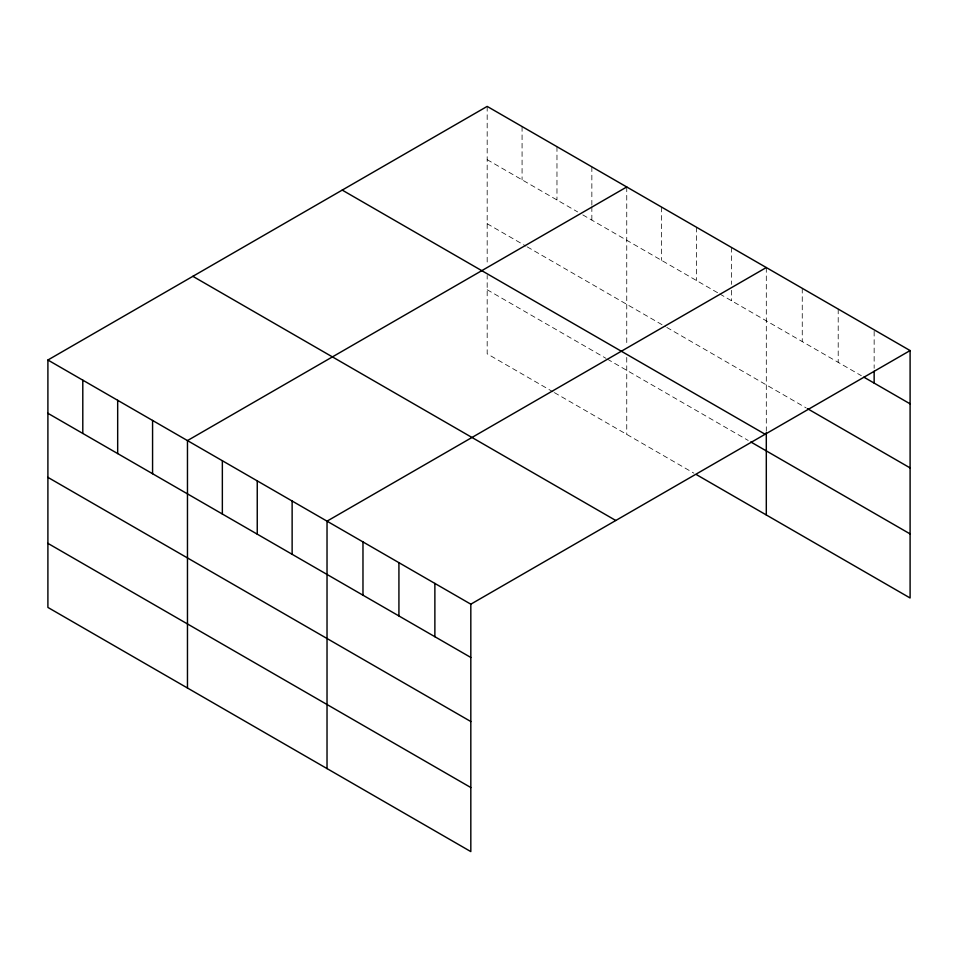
<?xml version="1.0" encoding="UTF-8"?>
<svg xmlns="http://www.w3.org/2000/svg" width="958" height="958" viewBox="0 0 958 958"><rect width="100%" height="100%" fill="white"/><g stroke="black" fill="none" stroke-linecap="round" stroke-linejoin="round"><path stroke-width="0.72" stroke-dasharray="4.79 3.59" d="M487.179 159.675L577.638 211.91M582.811 214.891L718.5 293.232M719.781 293.974L861.314 375.68M487.179 223.741L525.954 246.122M527.247 246.877L665.511 326.702M666.804 327.444L806.109 407.88M487.179 289.747L606.067 358.388M607.36 359.142L748.222 440.464M553.089 391.87L487.179 353.813L487.179 275.401M554.383 392.612L693.939 473.192M874.151 331.288L874.151 368.291M838.202 309.051L838.202 362.34M802.253 288.298L802.253 341.587M766.304 267.545L766.304 430.813M731.421 247.404L731.421 284.406M731.421 290.322L731.421 300.692M696.526 227.262L696.526 280.538M661.631 207.12L661.631 260.396M626.748 186.966L626.748 344.497M626.748 357.418L626.748 434.393M591.852 166.824L591.852 205.311M591.852 206.784L591.852 220.112M556.969 146.682L556.969 199.971M522.074 126.54L522.074 179.829M487.179 106.398L487.179 265.354"/><path stroke-width="1.44" d="M910.1 350.568L470.821 604.187L470.821 851.602L47.9 607.432L47.9 360.016L487.179 106.398L910.1 350.568L910.1 597.984L696.526 474.677M626.748 186.966L187.469 440.584L187.469 688.012M766.304 267.545L327.025 521.164L327.025 768.591M863.876 377.165L910.1 403.845M807.39 408.611L910.1 467.911M342.222 190.091L765.143 434.261M750.797 441.949L910.1 533.917M192.857 276.323L615.778 520.481M47.9 360.016L470.821 604.187M47.9 413.293L470.821 657.463M47.9 477.359L470.821 721.53M47.9 543.366L470.821 787.536M874.151 371.249L874.151 383.092M766.304 432.25L766.304 514.973M434.872 583.422L434.872 636.711M398.923 562.669L398.923 615.958M362.974 541.917L362.974 595.205M292.13 501.022L292.13 554.299M257.247 480.88L257.247 534.157M222.352 460.726L222.352 514.015M152.573 420.442L152.573 473.731M117.678 400.3L117.678 453.589M82.795 380.158L82.795 433.435"/></g></svg>
